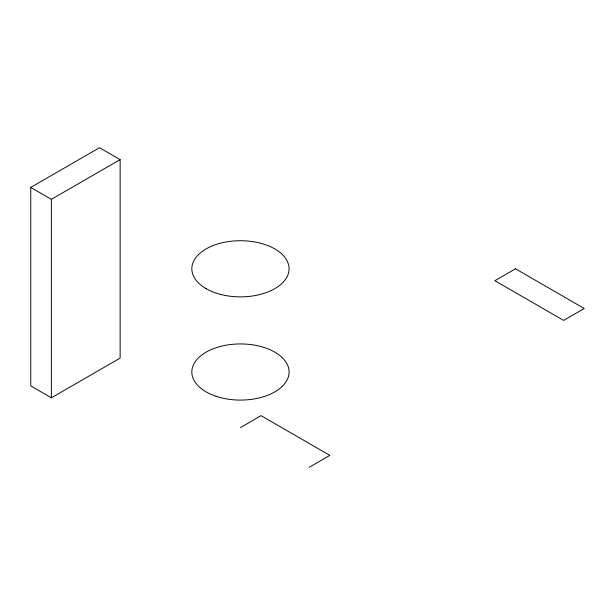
<?xml version="1.0" encoding="UTF-8"?>
<svg xmlns="http://www.w3.org/2000/svg" width="615" height="615" viewBox="0 0 615 615"><rect width="100%" height="100%" fill="white"/><g stroke="black" fill="none" stroke-linecap="round" stroke-linejoin="round"><path stroke-width="0.92" d="M30.75 187.414L99.507 147.723L120.133 159.631L120.133 358.115L51.376 397.813L30.75 385.905L30.75 187.414L51.376 199.329L120.133 159.631M240.465 427.586L261.091 415.671L329.848 455.369L309.222 467.277M51.376 199.329L51.376 397.813M515.493 268.793L494.867 280.701L563.624 320.4L584.25 308.492L515.493 268.793M206.079 288.643A48.616 28.067 0 0 0 287.42 276.058A48.616 28.067 0 0 0 227.881 241.68A48.616 28.067 0 0 0 206.079 288.643M216.149 396.321A48.616 28.067 0 0 0 289.081 372.006A48.616 28.067 0 0 0 216.149 347.698A48.616 28.067 0 0 0 216.149 396.321"/></g></svg>
